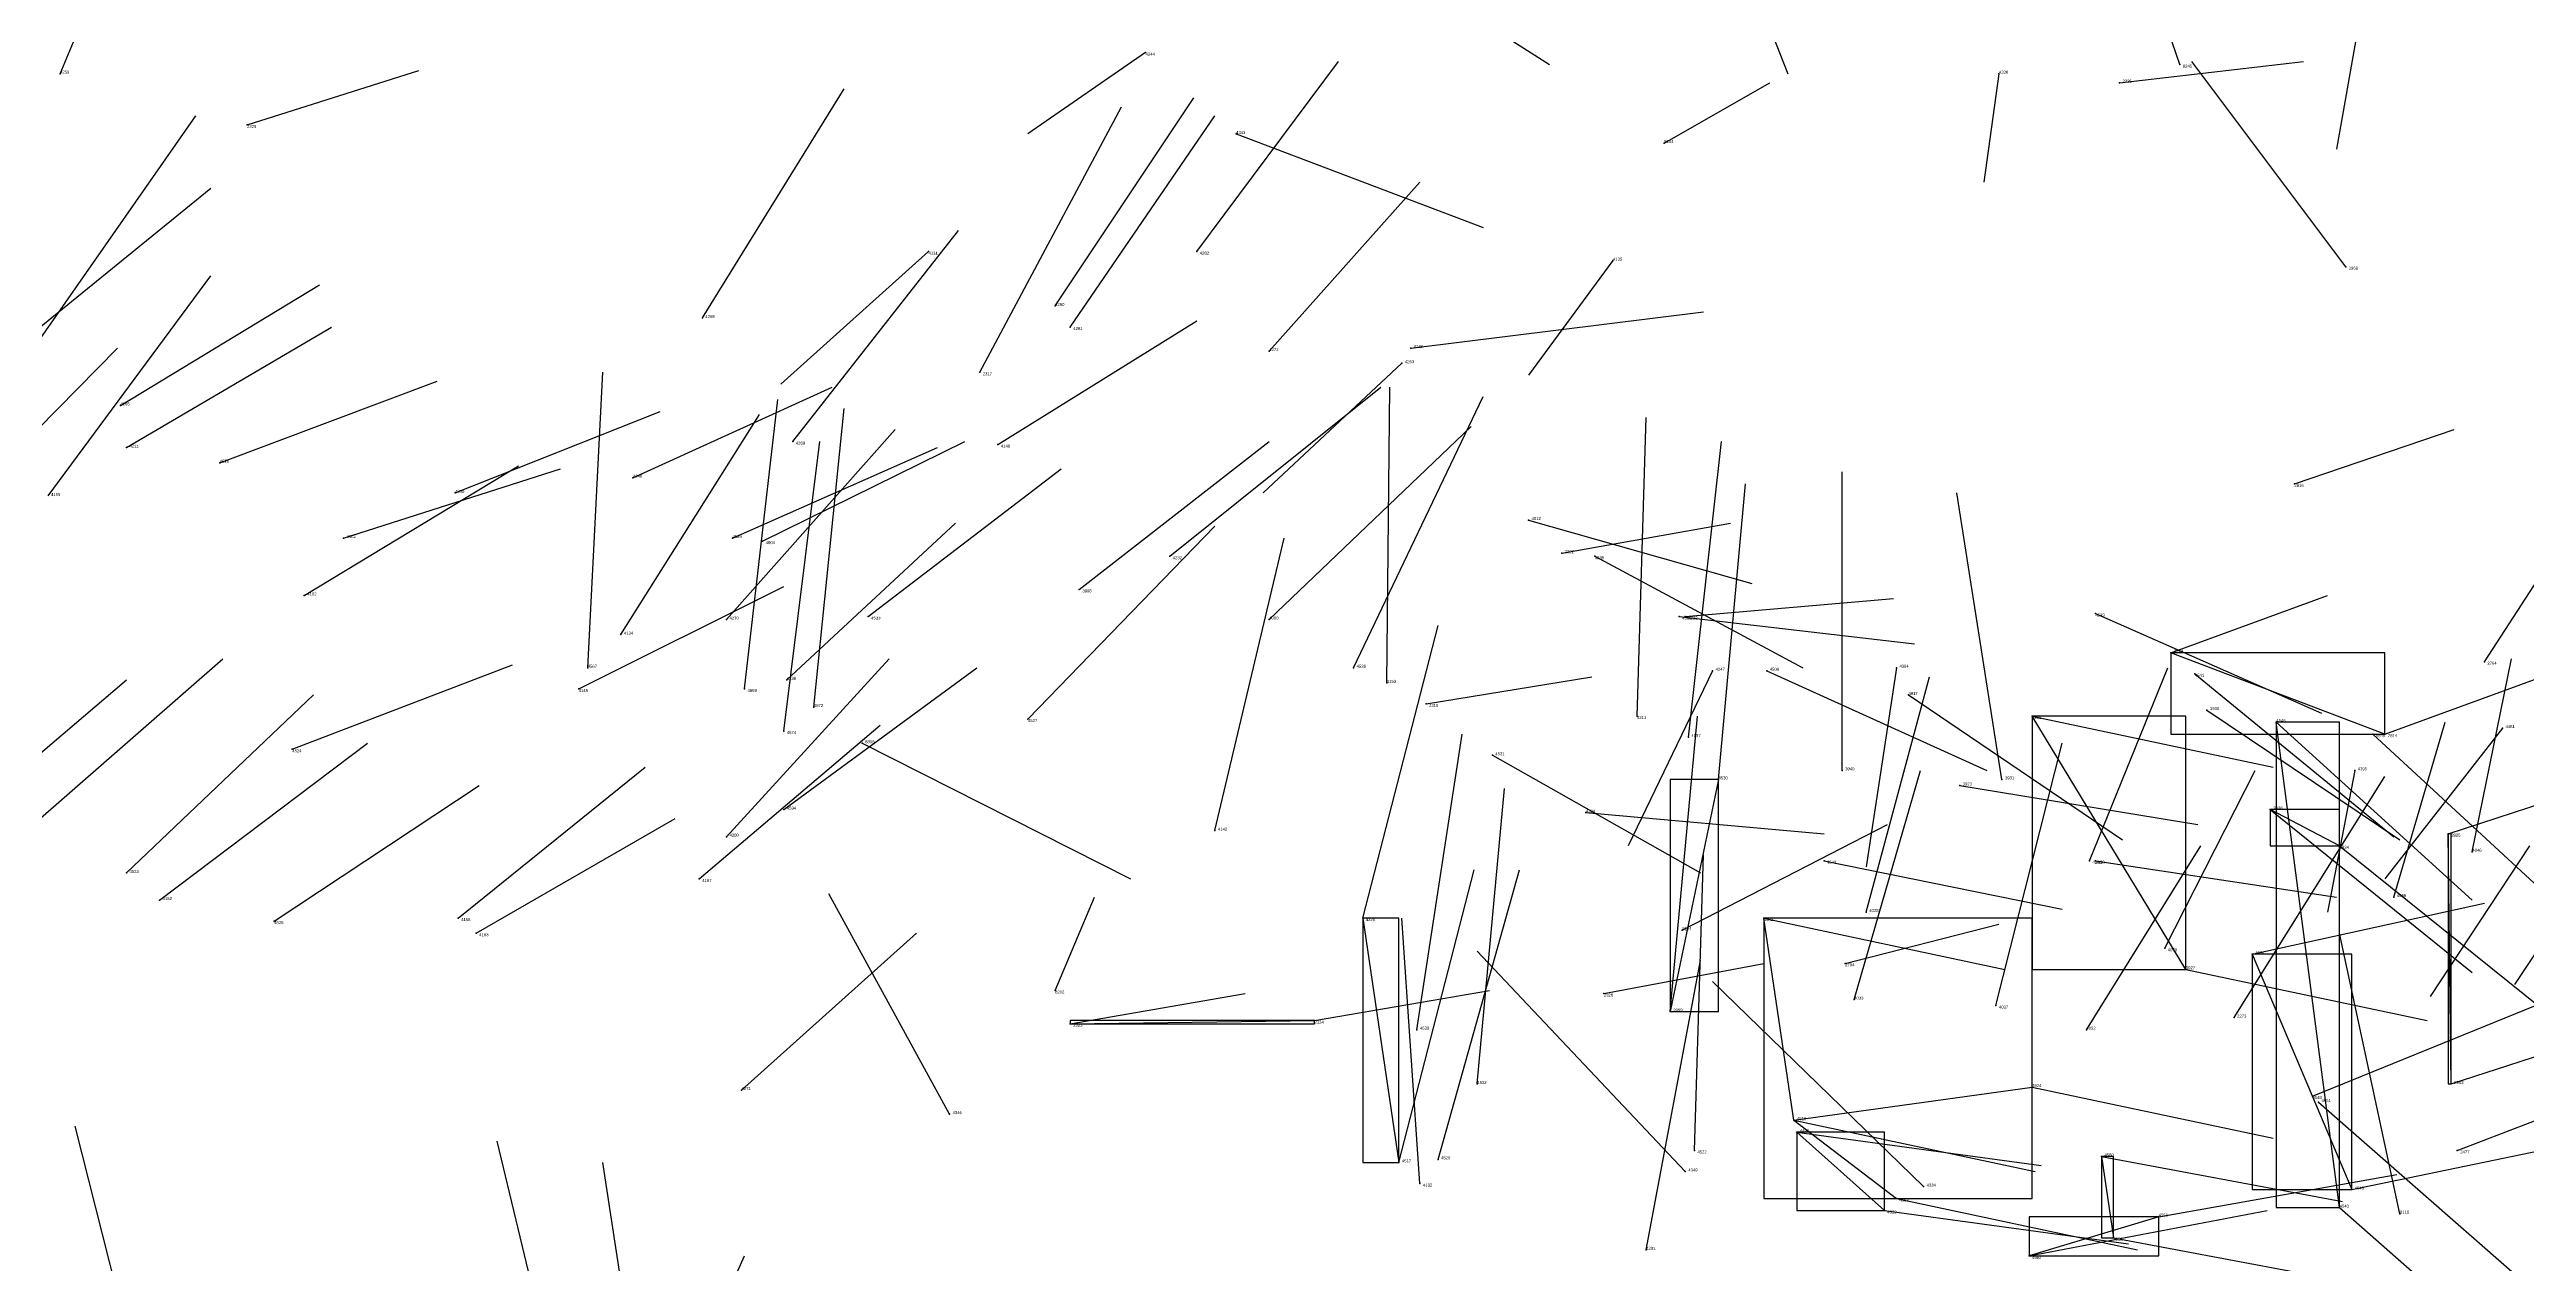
# Model space of a CAD drawing. Extents: x 59.1 to 70.8, y 600.3 to 605.1.
# Drawn here: x 65.416 to 66.237, y 603.445 to 603.848 of the extents above; entities that cross this region are included whole.
import ezdxf

# ---------------------------------------------------------------- set-up
doc = ezdxf.new("R2010")
doc.units = 0
for name, color, linetype in [('Clients', 3, 'CONTINUOUS'), ('Facilities', 3, 'CONTINUOUS'), ('Facilities_lines', 3, 'CONTINUOUS'), ('Min_max_boxes', 1, 'CONTINUOUS'), ('Normals', 1, 'CONTINUOUS'), ('Source_points', 5, 'CONTINUOUS'), ('Text', 3, 'CONTINUOUS')]:
    doc.layers.add(name, color=color, linetype=linetype)

msp = doc.modelspace()

# ---------------------------------------------------------------- linework, layer by layer
at = {"layer": 'Clients', "color": 5}
for p in [(66.119, 603.648, 449.307), (66.073, 603.627, 454.299), (66.154, 603.625, 454.149), (66.152, 603.596, 454.278), (66.211, 603.588, 454.014), (65.984, 603.56, 454.32), (65.835, 603.526, 449.617), (65.953, 603.529, 454.58), (66.073, 603.504, 454.398), (65.995, 603.489, 454.43), (65.863, 603.479, 454.512), (66.028, 603.467, 454.37), (66.179, 603.47, 454.088), (66.1, 603.454, 454.341), (66.072, 603.448, 454.203)]:
    msp.add_point(p, dxfattribs=at)
at = {"layer": 'Facilities', "color": 3}
for p in [(65.779, 603.847, 457.474), (65.419, 603.84, 456.728), (66.062, 603.84, 458.41), (66.102, 603.837, 449.464), (66.122, 603.843, 460.944), (65.481, 603.823, 449.759), (65.809, 603.82, 458.425), (65.951, 603.817, 462.65), (65.707, 603.781, 457.116), (65.796, 603.781, 456.864), (65.934, 603.778, 457.451), (66.177, 603.776, 454.484), (65.749, 603.763, 456.837), (65.632, 603.759, 456.825), (65.754, 603.756, 456.784), (65.82, 603.748, 456.866), (65.867, 603.749, 459.131), (65.724, 603.741, 448.561), (65.864, 603.744, 456.835), (65.439, 603.73, 455.004), (65.441, 603.716, 454.996), (65.662, 603.718, 456.767), (65.73, 603.717, 454.764), (65.472, 603.711, 454.94), (65.609, 603.706, 454.801), (66.16, 603.704, 449.383), (65.55, 603.701, 454.91), (65.906, 603.692, 454.571), (65.513, 603.686, 454.881), (65.642, 603.686, 454.734), (65.652, 603.685, 454.781), (65.787, 603.68, 454.632), (65.917, 603.681, 449.525), (65.928, 603.68, 454.505), (65.5, 603.667, 455.043), (65.757, 603.669, 454.74), (65.64, 603.659, 456.874), (65.687, 603.66, 454.674), (65.82, 603.659, 454.569), (65.956, 603.66, 454.437), (65.958, 603.66, 454.815), (66.094, 603.661, 454.282), (65.605, 603.654, 457.102), (65.594, 603.643, 455.701), (65.66, 603.639, 454.903), (65.848, 603.643, 454.53), (65.859, 603.638, 454.506), (65.967, 603.642, 457.298), (65.985, 603.642, 454.373), (66.028, 603.643, 457.319), (66.127, 603.641, 454.215), (66.223, 603.645, 453.015), (65.591, 603.636, 454.757), (65.646, 603.636, 455.658), (65.669, 603.63, 455.732), (65.872, 603.631, 449.476), (66.032, 603.634, 454.462), (65.659, 603.622, 455.639), (65.74, 603.626, 454.617), (65.942, 603.627, 454.758), (66.131, 603.629, 454.914), (66.229, 603.623, 456.975), (65.496, 603.616, 454.895), (65.685, 603.618, 460.53), (65.894, 603.614, 454.442), (65.959, 603.62, 454.641), (66.186, 603.621, 454.16), (66.19, 603.621, 449.39), (65.969, 603.606, 454.566), (66.01, 603.609, 454.886), (66.063, 603.606, 454.803), (66.18, 603.609, 457.343), (66.049, 603.604, 454.241), (65.659, 603.596, 454.704), (65.802, 603.589, 454.56), (65.925, 603.595, 454.375), (65.64, 603.587, 454.92), (66.175, 603.584, 454.287), (66.219, 603.582, 455.773), (65.441, 603.575, 454.976), (65.631, 603.573, 454.91), (66.004, 603.579, 454.252), (66.092, 603.579, 455.777), (66.094, 603.579, 454.178), (65.452, 603.566, 455.043), (66.193, 603.567, 455.718), (65.49, 603.559, 454.916), (65.551, 603.56, 454.952), (65.851, 603.56, 454.5), (65.957, 603.556, 459.201), (66.018, 603.562, 455.721), (65.557, 603.555, 454.881), (66.117, 603.55, 455.738), (66.146, 603.548, 454.12), (66.011, 603.545, 449.423), (66.124, 603.543, 454.363), (65.749, 603.536, 461.264), (65.931, 603.535, 449.437), (66.014, 603.533, 455.762), (65.754, 603.525, 449.51), (65.869, 603.523, 454.647), (66.061, 603.531, 455.699), (66.091, 603.523, 455.762), (66.14, 603.527, 453.079), (65.645, 603.503, 456.959), (65.889, 603.505, 454.573), (66.166, 603.501, 454.081), (66.168, 603.499, 454.281), (66.212, 603.505, 454.064), (65.714, 603.495, 458.344), (65.994, 603.493, 454.361), (65.961, 603.483, 454.546), (66.214, 603.483, 449.252), (65.876, 603.48, 454.601), (65.958, 603.476, 458.32), (66.096, 603.481, 454.324), (65.87, 603.472, 456.331), (66.037, 603.471, 458.321), (66.024, 603.463, 454.426), (66.115, 603.461, 454.249), (66.175, 603.464, 454.232), (66.195, 603.462, 459.67), (65.945, 603.45, 456.282)]:
    msp.add_point(p, dxfattribs=at)
at = {"layer": 'Facilities_lines', "color": 3}
for p, q in [((66.19, 603.621, 449.39), (66.119, 603.648, 449.307)), ((66.124, 603.543, 454.363), (66.073, 603.627, 454.299)), ((66.175, 603.464, 454.232), (66.154, 603.625, 454.149)), ((65.969, 603.606, 454.566), (65.953, 603.529, 454.58)), ((66.175, 603.584, 454.287), (66.152, 603.596, 454.278)), ((66.212, 603.505, 454.064), (66.211, 603.588, 454.014)), ((65.851, 603.56, 454.5), (65.863, 603.479, 454.512)), ((65.994, 603.493, 454.361), (65.984, 603.56, 454.32)), ((66.146, 603.548, 454.12), (66.179, 603.47, 454.088)), ((65.754, 603.525, 449.51), (65.835, 603.526, 449.617)), ((65.994, 603.493, 454.361), (66.073, 603.504, 454.398)), ((65.994, 603.493, 454.361), (66.028, 603.467, 454.37)), ((66.024, 603.463, 454.426), (65.995, 603.489, 454.43)), ((66.096, 603.481, 454.324), (66.1, 603.454, 454.341)), ((66.115, 603.461, 454.249), (66.072, 603.448, 454.203))]:
    msp.add_line(p, q, dxfattribs=at)
at = {"layer": 'Min_max_boxes', "color": 1}
for p, q in [((66.19, 603.648, 449.307), (66.119, 603.648, 449.307)), ((66.119, 603.648, 449.307), (66.119, 603.621, 449.307)), ((66.19, 603.648, 449.39), (66.119, 603.648, 449.39)), ((66.119, 603.648, 449.39), (66.119, 603.621, 449.39)), ((66.119, 603.648, 449.307), (66.119, 603.648, 449.39)), ((66.19, 603.621, 449.307), (66.19, 603.648, 449.307)), ((66.19, 603.621, 449.39), (66.19, 603.648, 449.39)), ((66.19, 603.648, 449.307), (66.19, 603.648, 449.39)), ((66.124, 603.627, 454.299), (66.073, 603.627, 454.299)), ((66.073, 603.627, 454.299), (66.073, 603.543, 454.299)), ((66.124, 603.627, 454.363), (66.073, 603.627, 454.363)), ((66.073, 603.627, 454.363), (66.073, 603.543, 454.363)), ((66.073, 603.627, 454.299), (66.073, 603.627, 454.363)), ((66.124, 603.543, 454.299), (66.124, 603.627, 454.299)), ((66.124, 603.543, 454.363), (66.124, 603.627, 454.363)), ((66.124, 603.627, 454.299), (66.124, 603.627, 454.363)), ((66.175, 603.625, 454.149), (66.154, 603.625, 454.149)), ((66.154, 603.625, 454.149), (66.154, 603.464, 454.149)), ((66.175, 603.625, 454.232), (66.154, 603.625, 454.232)), ((66.154, 603.625, 454.232), (66.154, 603.464, 454.232)), ((66.154, 603.625, 454.149), (66.154, 603.625, 454.232)), ((66.175, 603.464, 454.149), (66.175, 603.625, 454.149)), ((66.175, 603.464, 454.232), (66.175, 603.625, 454.232)), ((66.175, 603.625, 454.149), (66.175, 603.625, 454.232)), ((66.119, 603.621, 449.307), (66.19, 603.621, 449.307)), ((66.119, 603.621, 449.39), (66.19, 603.621, 449.39)), ((66.119, 603.621, 449.307), (66.119, 603.621, 449.39)), ((66.19, 603.621, 449.307), (66.19, 603.621, 449.39)), ((65.969, 603.606, 454.566), (65.953, 603.606, 454.566)), ((65.953, 603.606, 454.566), (65.953, 603.529, 454.566)), ((65.969, 603.606, 454.58), (65.953, 603.606, 454.58)), ((65.953, 603.606, 454.58), (65.953, 603.529, 454.58)), ((65.953, 603.606, 454.566), (65.953, 603.606, 454.58)), ((65.969, 603.529, 454.566), (65.969, 603.606, 454.566)), ((65.969, 603.529, 454.58), (65.969, 603.606, 454.58)), ((65.969, 603.606, 454.566), (65.969, 603.606, 454.58)), ((66.175, 603.596, 454.278), (66.152, 603.596, 454.278)), ((66.152, 603.596, 454.278), (66.152, 603.584, 454.278)), ((66.175, 603.596, 454.287), (66.152, 603.596, 454.287)), ((66.152, 603.596, 454.287), (66.152, 603.584, 454.287)), ((66.152, 603.596, 454.278), (66.152, 603.596, 454.287)), ((66.175, 603.584, 454.278), (66.175, 603.596, 454.278)), ((66.175, 603.584, 454.287), (66.175, 603.596, 454.287)), ((66.175, 603.596, 454.278), (66.175, 603.596, 454.287)), ((66.152, 603.584, 454.278), (66.175, 603.584, 454.278)), ((66.152, 603.584, 454.287), (66.175, 603.584, 454.287)), ((66.152, 603.584, 454.278), (66.152, 603.584, 454.287)), ((66.175, 603.584, 454.278), (66.175, 603.584, 454.287)), ((66.212, 603.588, 454.014), (66.211, 603.588, 454.014)), ((66.211, 603.588, 454.014), (66.211, 603.505, 454.014)), ((66.212, 603.588, 454.064), (66.211, 603.588, 454.064)), ((66.211, 603.588, 454.064), (66.211, 603.505, 454.064)), ((66.211, 603.588, 454.014), (66.211, 603.588, 454.064)), ((66.212, 603.505, 454.014), (66.212, 603.588, 454.014)), ((66.212, 603.505, 454.064), (66.212, 603.588, 454.064)), ((66.212, 603.588, 454.014), (66.212, 603.588, 454.064)), ((65.863, 603.56, 454.5), (65.851, 603.56, 454.5)), ((65.851, 603.56, 454.5), (65.851, 603.479, 454.5)), ((65.863, 603.56, 454.512), (65.851, 603.56, 454.512)), ((65.851, 603.56, 454.512), (65.851, 603.479, 454.512)), ((65.851, 603.56, 454.5), (65.851, 603.56, 454.512)), ((65.863, 603.479, 454.5), (65.863, 603.56, 454.5)), ((65.863, 603.479, 454.512), (65.863, 603.56, 454.512)), ((65.863, 603.56, 454.5), (65.863, 603.56, 454.512)), ((66.073, 603.56, 454.32), (65.984, 603.56, 454.32)), ((65.984, 603.56, 454.32), (65.984, 603.467, 454.32)), ((66.073, 603.56, 454.398), (65.984, 603.56, 454.398)), ((65.984, 603.56, 454.398), (65.984, 603.467, 454.398)), ((65.984, 603.56, 454.32), (65.984, 603.56, 454.398)), ((66.073, 603.467, 454.32), (66.073, 603.56, 454.32)), ((66.073, 603.467, 454.398), (66.073, 603.56, 454.398)), ((66.073, 603.56, 454.32), (66.073, 603.56, 454.398)), ((66.179, 603.548, 454.088), (66.146, 603.548, 454.088)), ((66.146, 603.548, 454.088), (66.146, 603.47, 454.088)), ((66.179, 603.548, 454.12), (66.146, 603.548, 454.12)), ((66.146, 603.548, 454.12), (66.146, 603.47, 454.12)), ((66.146, 603.548, 454.088), (66.146, 603.548, 454.12)), ((66.179, 603.47, 454.088), (66.179, 603.548, 454.088)), ((66.179, 603.47, 454.12), (66.179, 603.548, 454.12)), ((66.179, 603.548, 454.088), (66.179, 603.548, 454.12)), ((66.073, 603.543, 454.299), (66.124, 603.543, 454.299)), ((66.073, 603.543, 454.363), (66.124, 603.543, 454.363)), ((66.073, 603.543, 454.299), (66.073, 603.543, 454.363)), ((66.124, 603.543, 454.299), (66.124, 603.543, 454.363)), ((65.835, 603.526, 449.51), (65.754, 603.526, 449.51)), ((65.754, 603.526, 449.51), (65.754, 603.525, 449.51)), ((65.835, 603.526, 449.617), (65.754, 603.526, 449.617)), ((65.754, 603.526, 449.617), (65.754, 603.525, 449.617)), ((65.754, 603.526, 449.51), (65.754, 603.526, 449.617)), ((65.754, 603.525, 449.51), (65.835, 603.525, 449.51)), ((65.754, 603.525, 449.617), (65.835, 603.525, 449.617)), ((65.754, 603.525, 449.51), (65.754, 603.525, 449.617)), ((65.835, 603.525, 449.51), (65.835, 603.526, 449.51)), ((65.835, 603.525, 449.617), (65.835, 603.526, 449.617)), ((65.835, 603.526, 449.51), (65.835, 603.526, 449.617)), ((65.835, 603.525, 449.51), (65.835, 603.525, 449.617)), ((65.953, 603.529, 454.566), (65.969, 603.529, 454.566)), ((65.953, 603.529, 454.58), (65.969, 603.529, 454.58)), ((65.953, 603.529, 454.566), (65.953, 603.529, 454.58)), ((65.969, 603.529, 454.566), (65.969, 603.529, 454.58)), ((66.211, 603.505, 454.014), (66.212, 603.505, 454.014)), ((66.211, 603.505, 454.064), (66.212, 603.505, 454.064)), ((66.211, 603.505, 454.014), (66.211, 603.505, 454.064)), ((66.212, 603.505, 454.014), (66.212, 603.505, 454.064)), ((66.024, 603.489, 454.426), (65.995, 603.489, 454.426)), ((65.995, 603.489, 454.426), (65.995, 603.463, 454.426)), ((66.024, 603.489, 454.43), (65.995, 603.489, 454.43)), ((65.995, 603.489, 454.43), (65.995, 603.463, 454.43)), ((65.995, 603.489, 454.426), (65.995, 603.489, 454.43)), ((66.024, 603.463, 454.426), (66.024, 603.489, 454.426)), ((66.024, 603.463, 454.43), (66.024, 603.489, 454.43)), ((66.024, 603.489, 454.426), (66.024, 603.489, 454.43)), ((65.851, 603.479, 454.5), (65.863, 603.479, 454.5)), ((65.851, 603.479, 454.512), (65.863, 603.479, 454.512)), ((65.851, 603.479, 454.5), (65.851, 603.479, 454.512)), ((65.863, 603.479, 454.5), (65.863, 603.479, 454.512)), ((66.1, 603.481, 454.324), (66.096, 603.481, 454.324)), ((66.096, 603.481, 454.324), (66.096, 603.454, 454.324)), ((66.1, 603.481, 454.341), (66.096, 603.481, 454.341)), ((66.096, 603.481, 454.341), (66.096, 603.454, 454.341)), ((66.096, 603.481, 454.324), (66.096, 603.481, 454.341)), ((66.1, 603.454, 454.324), (66.1, 603.481, 454.324)), ((66.1, 603.454, 454.341), (66.1, 603.481, 454.341)), ((66.1, 603.481, 454.324), (66.1, 603.481, 454.341)), ((65.984, 603.467, 454.32), (66.073, 603.467, 454.32)), ((65.984, 603.467, 454.398), (66.073, 603.467, 454.398)), ((65.984, 603.467, 454.32), (65.984, 603.467, 454.398)), ((66.073, 603.467, 454.32), (66.073, 603.467, 454.398)), ((66.146, 603.47, 454.088), (66.179, 603.47, 454.088)), ((66.146, 603.47, 454.12), (66.179, 603.47, 454.12)), ((66.146, 603.47, 454.088), (66.146, 603.47, 454.12)), ((66.179, 603.47, 454.088), (66.179, 603.47, 454.12)), ((65.995, 603.463, 454.426), (66.024, 603.463, 454.426)), ((65.995, 603.463, 454.43), (66.024, 603.463, 454.43)), ((65.995, 603.463, 454.426), (65.995, 603.463, 454.43)), ((66.024, 603.463, 454.426), (66.024, 603.463, 454.43)), ((66.115, 603.461, 454.203), (66.072, 603.461, 454.203)), ((66.072, 603.461, 454.203), (66.072, 603.448, 454.203)), ((66.115, 603.461, 454.249), (66.072, 603.461, 454.249)), ((66.072, 603.461, 454.249), (66.072, 603.448, 454.249)), ((66.072, 603.461, 454.203), (66.072, 603.461, 454.249)), ((66.115, 603.448, 454.203), (66.115, 603.461, 454.203)), ((66.115, 603.448, 454.249), (66.115, 603.461, 454.249)), ((66.115, 603.461, 454.203), (66.115, 603.461, 454.249)), ((66.154, 603.464, 454.149), (66.175, 603.464, 454.149)), ((66.154, 603.464, 454.232), (66.175, 603.464, 454.232)), ((66.154, 603.464, 454.149), (66.154, 603.464, 454.232)), ((66.175, 603.464, 454.149), (66.175, 603.464, 454.232)), ((66.096, 603.454, 454.324), (66.1, 603.454, 454.324)), ((66.096, 603.454, 454.341), (66.1, 603.454, 454.341)), ((66.096, 603.454, 454.324), (66.096, 603.454, 454.341)), ((66.1, 603.454, 454.324), (66.1, 603.454, 454.341)), ((66.072, 603.448, 454.203), (66.115, 603.448, 454.203)), ((66.072, 603.448, 454.249), (66.115, 603.448, 454.249)), ((66.072, 603.448, 454.203), (66.072, 603.448, 454.249)), ((66.115, 603.448, 454.203), (66.115, 603.448, 454.249))]:
    msp.add_line(p, q, dxfattribs=at)
at = {"layer": 'Normals', "color": 1}
for p, q in [((65.419, 603.84, 456.728), (65.457, 603.931, 456.709)), ((65.833, 603.894, 460.65), (65.913, 603.843, 460.618)), ((65.975, 603.883, 458.387), (65.992, 603.84, 458.476)), ((66.122, 603.843, 460.944), (66.111, 603.875, 461.038)), ((66.181, 603.855, 457.532), (66.174, 603.815, 457.623)), ((65.779, 603.847, 457.474), (65.74, 603.82, 457.562)), ((65.796, 603.781, 456.864), (65.843, 603.844, 456.803)), ((66.102, 603.837, 449.464), (66.163, 603.844, 449.543)), ((66.177, 603.776, 454.484), (66.126, 603.844, 454.431)), ((65.481, 603.823, 449.759), (65.538, 603.841, 449.839)), ((65.632, 603.759, 456.825), (65.679, 603.835, 456.781)), ((65.951, 603.817, 462.65), (65.986, 603.837, 462.741)), ((66.062, 603.84, 458.41), (66.057, 603.804, 458.503)), ((65.724, 603.741, 448.561), (65.771, 603.829, 448.559)), ((65.749, 603.763, 456.837), (65.795, 603.832, 456.781)), ((65.411, 603.75, 455.143), (65.464, 603.826, 455.18)), ((65.754, 603.756, 456.784), (65.802, 603.826, 456.731)), ((65.809, 603.82, 458.425), (65.891, 603.789, 458.473)), ((65.82, 603.748, 456.866), (65.87, 603.804, 456.8)), ((65.405, 603.75, 455.07), (65.469, 603.802, 455.127)), ((65.662, 603.718, 456.767), (65.717, 603.788, 456.721)), ((65.707, 603.781, 457.116), (65.658, 603.737, 457.192)), ((65.934, 603.778, 457.451), (65.906, 603.74, 457.539)), ((65.415, 603.7, 455.112), (65.469, 603.773, 455.155)), ((65.439, 603.73, 455.004), (65.505, 603.77, 455.067)), ((65.441, 603.716, 454.996), (65.509, 603.756, 455.058)), ((65.73, 603.717, 454.764), (65.796, 603.758, 454.826)), ((65.867, 603.749, 459.131), (65.964, 603.761, 459.149)), ((65.377, 603.687, 455.002), (65.438, 603.749, 455.051)), ((65.472, 603.711, 454.94), (65.544, 603.738, 455.004)), ((65.594, 603.643, 455.701), (65.599, 603.741, 455.683)), ((65.864, 603.744, 456.835), (65.818, 603.701, 456.913)), ((65.609, 603.706, 454.801), (65.675, 603.736, 454.869)), ((65.646, 603.636, 455.658), (65.657, 603.732, 455.632)), ((65.669, 603.63, 455.732), (65.679, 603.729, 455.743)), ((65.787, 603.68, 454.632), (65.857, 603.736, 454.676)), ((65.848, 603.643, 454.53), (65.891, 603.733, 454.539)), ((65.859, 603.638, 454.506), (65.86, 603.736, 454.487)), ((65.55, 603.701, 454.91), (65.618, 603.728, 454.978)), ((65.605, 603.654, 457.102), (65.651, 603.727, 457.052)), ((65.64, 603.659, 456.874), (65.696, 603.722, 456.82)), ((65.82, 603.659, 454.569), (65.887, 603.723, 454.607)), ((65.942, 603.627, 454.758), (65.945, 603.726, 454.743)), ((66.16, 603.704, 449.383), (66.213, 603.722, 449.466)), ((66.223, 603.645, 453.015), (66.273, 603.722, 453.054)), ((65.642, 603.686, 454.734), (65.71, 603.716, 454.801)), ((65.652, 603.685, 454.781), (65.719, 603.718, 454.848)), ((65.659, 603.622, 455.639), (65.671, 603.718, 455.614)), ((65.757, 603.669, 454.74), (65.82, 603.718, 454.8)), ((65.959, 603.62, 454.641), (65.97, 603.718, 454.627)), ((65.5, 603.667, 455.043), (65.571, 603.71, 455.099)), ((65.513, 603.686, 454.881), (65.585, 603.709, 454.947)), ((65.687, 603.66, 454.674), (65.751, 603.709, 454.733)), ((65.969, 603.606, 454.566), (65.978, 603.704, 454.551)), ((66.01, 603.609, 454.886), (66.01, 603.708, 454.873)), ((66.063, 603.606, 454.803), (66.048, 603.701, 454.774)), ((65.66, 603.639, 454.903), (65.716, 603.691, 454.967)), ((65.74, 603.626, 454.617), (65.802, 603.69, 454.661)), ((65.906, 603.692, 454.571), (65.98, 603.671, 454.635)), ((65.917, 603.681, 449.525), (65.973, 603.691, 449.607)), ((65.802, 603.589, 454.56), (65.825, 603.686, 454.558)), ((65.928, 603.68, 454.505), (65.997, 603.643, 454.567)), ((65.591, 603.636, 454.757), (65.659, 603.67, 454.822)), ((65.958, 603.66, 454.815), (66.027, 603.666, 454.887)), ((66.119, 603.648, 449.307), (66.171, 603.667, 449.39)), ((65.851, 603.56, 454.5), (65.876, 603.657, 454.494)), ((65.956, 603.66, 454.437), (66.034, 603.651, 454.499)), ((66.094, 603.661, 454.282), (66.169, 603.628, 454.339)), ((65.367, 603.576, 455.332), (65.441, 603.639, 455.356)), ((65.409, 603.59, 454.971), (65.473, 603.646, 455.023)), ((65.496, 603.616, 454.895), (65.569, 603.644, 454.957)), ((65.64, 603.587, 454.92), (65.694, 603.646, 454.98)), ((65.659, 603.596, 454.704), (65.723, 603.643, 454.764)), ((65.872, 603.631, 449.476), (65.927, 603.64, 449.559)), ((65.967, 603.642, 457.298), (65.939, 603.584, 457.374)), ((65.985, 603.642, 454.373), (66.058, 603.609, 454.432)), ((66.028, 603.643, 457.319), (66.018, 603.577, 457.394)), ((66.018, 603.562, 455.721), (66.039, 603.64, 455.78)), ((66.092, 603.579, 455.777), (66.118, 603.643, 455.849)), ((66.127, 603.641, 454.215), (66.193, 603.587, 454.267)), ((66.19, 603.621, 449.39), (66.242, 603.64, 449.473)), ((66.219, 603.582, 455.773), (66.232, 603.646, 455.849)), ((65.441, 603.575, 454.976), (65.503, 603.634, 455.027)), ((66.032, 603.634, 454.462), (66.103, 603.586, 454.514)), ((65.631, 603.573, 454.91), (65.691, 603.624, 454.972)), ((65.953, 603.529, 454.58), (65.962, 603.627, 454.565)), ((66.073, 603.627, 454.299), (66.153, 603.61, 454.356)), ((66.131, 603.629, 454.914), (66.195, 603.586, 454.977)), ((66.154, 603.625, 454.149), (66.219, 603.566, 454.197)), ((66.229, 603.623, 456.975), (66.19, 603.573, 457.052)), ((66.193, 603.567, 455.718), (66.21, 603.625, 455.798)), ((65.452, 603.566, 455.043), (65.521, 603.618, 455.094)), ((65.685, 603.618, 460.53), (65.774, 603.573, 460.52)), ((65.869, 603.523, 454.647), (65.884, 603.621, 454.637)), ((65.894, 603.614, 454.442), (65.963, 603.575, 454.503)), ((66.061, 603.531, 455.699), (66.083, 603.618, 455.742)), ((66.186, 603.621, 454.16), (66.251, 603.561, 454.207)), ((65.551, 603.56, 454.952), (65.613, 603.61, 455.013)), ((66.014, 603.533, 455.762), (66.036, 603.609, 455.823)), ((66.117, 603.55, 455.738), (66.147, 603.609, 455.813)), ((66.14, 603.527, 453.079), (66.19, 603.607, 453.112)), ((66.18, 603.609, 457.343), (66.171, 603.562, 457.431)), ((66.211, 603.588, 454.014), (66.288, 603.613, 454.073)), ((65.49, 603.559, 454.916), (65.558, 603.604, 454.974)), ((65.889, 603.505, 454.573), (65.898, 603.603, 454.556)), ((66.049, 603.604, 454.241), (66.128, 603.591, 454.301)), ((65.557, 603.555, 454.881), (65.623, 603.593, 454.945)), ((65.925, 603.595, 454.375), (66.004, 603.588, 454.436)), ((65.957, 603.556, 459.201), (66.025, 603.591, 459.265)), ((66.152, 603.596, 454.278), (66.219, 603.542, 454.329)), ((66.267, 603.589, 456.975), (66.233, 603.538, 457.054)), ((65.961, 603.483, 454.546), (65.964, 603.581, 454.525)), ((66.091, 603.523, 455.762), (66.129, 603.584, 455.832)), ((66.175, 603.584, 454.287), (66.242, 603.53, 454.338)), ((66.238, 603.584, 457.025), (66.205, 603.534, 457.105)), ((65.863, 603.479, 454.512), (65.888, 603.576, 454.506)), ((65.876, 603.48, 454.601), (65.903, 603.576, 454.598)), ((66.004, 603.579, 454.252), (66.083, 603.563, 454.311)), ((66.094, 603.579, 454.178), (66.174, 603.567, 454.236)), ((65.714, 603.495, 458.344), (65.674, 603.568, 458.288)), ((65.749, 603.536, 461.264), (65.762, 603.567, 461.358)), ((66.146, 603.548, 454.12), (66.223, 603.565, 454.182)), ((65.87, 603.472, 456.331), (65.864, 603.56, 456.285)), ((65.984, 603.56, 454.32), (66.064, 603.543, 454.378)), ((66.011, 603.545, 449.423), (66.062, 603.558, 449.508)), ((65.645, 603.503, 456.959), (65.703, 603.555, 456.896)), ((65.958, 603.476, 458.32), (65.889, 603.549, 458.319)), ((66.195, 603.462, 459.67), (66.175, 603.555, 459.639)), ((65.931, 603.535, 449.437), (65.984, 603.545, 449.521)), ((65.945, 603.45, 456.282), (65.963, 603.546, 456.262)), ((66.124, 603.543, 454.363), (66.204, 603.526, 454.42)), ((65.754, 603.525, 449.51), (65.812, 603.535, 449.591)), ((65.835, 603.526, 449.617), (65.893, 603.536, 449.698)), ((66.037, 603.471, 458.321), (65.967, 603.539, 458.342)), ((66.166, 603.501, 454.081), (66.24, 603.531, 454.141)), ((66.212, 603.505, 454.064), (66.289, 603.53, 454.123)), ((66.073, 603.504, 454.398), (66.153, 603.487, 454.456)), ((66.168, 603.499, 454.281), (66.233, 603.442, 454.331)), ((66.214, 603.483, 449.252), (66.261, 603.501, 449.338)), ((65.448, 603.396, 458.229), (65.424, 603.491, 458.209)), ((65.994, 603.493, 454.361), (66.074, 603.476, 454.419)), ((65.586, 603.394, 458.395), (65.564, 603.486, 458.427)), ((65.995, 603.489, 454.43), (66.076, 603.478, 454.487)), ((66.179, 603.47, 454.088), (66.256, 603.486, 454.149)), ((65.605, 603.44, 456.238), (65.599, 603.479, 456.33)), ((66.096, 603.481, 454.324), (66.176, 603.466, 454.382)), ((66.115, 603.461, 454.249), (66.194, 603.475, 454.309)), ((66.028, 603.467, 454.37), (66.108, 603.45, 454.428)), ((66.024, 603.463, 454.426), (66.105, 603.452, 454.483)), ((66.072, 603.448, 454.203), (66.151, 603.463, 454.263)), ((66.175, 603.464, 454.232), (66.241, 603.406, 454.28)), ((66.1, 603.454, 454.341), (66.18, 603.439, 454.399)), ((65.624, 603.399, 456.243), (65.646, 603.448, 456.328))]:
    msp.add_line(p, q, dxfattribs=at)
at = {"layer": 'Source_points', "color": 5}
for p in [(65.779, 603.847, 457.474), (65.419, 603.84, 456.728), (66.062, 603.84, 458.41), (66.102, 603.837, 449.464), (66.122, 603.843, 460.944), (65.481, 603.823, 449.759), (65.809, 603.82, 458.425), (65.951, 603.817, 462.65), (65.707, 603.781, 457.116), (65.796, 603.781, 456.864), (65.934, 603.778, 457.451), (66.177, 603.776, 454.484), (65.749, 603.763, 456.837), (65.632, 603.759, 456.825), (65.754, 603.756, 456.784), (65.82, 603.748, 456.866), (65.867, 603.749, 459.131), (65.724, 603.741, 448.561), (65.864, 603.744, 456.835), (65.439, 603.73, 455.004), (65.441, 603.716, 454.996), (65.662, 603.718, 456.767), (65.73, 603.717, 454.764), (65.472, 603.711, 454.94), (65.609, 603.706, 454.801), (66.16, 603.704, 449.383), (65.55, 603.701, 454.91), (65.906, 603.692, 454.571), (65.513, 603.686, 454.881), (65.642, 603.686, 454.734), (65.652, 603.685, 454.781), (65.787, 603.68, 454.632), (65.917, 603.681, 449.525), (65.928, 603.68, 454.505), (65.5, 603.667, 455.043), (65.757, 603.669, 454.74), (65.64, 603.659, 456.874), (65.687, 603.66, 454.674), (65.82, 603.659, 454.569), (65.956, 603.66, 454.437), (65.958, 603.66, 454.815), (66.094, 603.661, 454.282), (65.605, 603.654, 457.102), (66.119, 603.648, 449.307), (65.594, 603.643, 455.701), (65.66, 603.639, 454.903), (65.848, 603.643, 454.53), (65.859, 603.638, 454.506), (65.967, 603.642, 457.298), (65.985, 603.642, 454.373), (66.028, 603.643, 457.319), (66.127, 603.641, 454.215), (66.223, 603.645, 453.015), (65.591, 603.636, 454.757), (65.646, 603.636, 455.658), (65.669, 603.63, 455.732), (65.872, 603.631, 449.476), (66.032, 603.634, 454.462), (65.659, 603.622, 455.639), (65.74, 603.626, 454.617), (65.942, 603.627, 454.758), (66.073, 603.627, 454.299), (66.131, 603.629, 454.914), (66.154, 603.625, 454.149), (66.229, 603.623, 456.975), (65.496, 603.616, 454.895), (65.685, 603.618, 460.53), (65.894, 603.614, 454.442), (65.959, 603.62, 454.641), (66.186, 603.621, 454.16), (66.19, 603.621, 449.39), (65.969, 603.606, 454.566), (66.01, 603.609, 454.886), (66.063, 603.606, 454.803), (66.18, 603.609, 457.343), (66.049, 603.604, 454.241), (65.659, 603.596, 454.704), (65.802, 603.589, 454.56), (65.925, 603.595, 454.375), (66.152, 603.596, 454.278), (65.64, 603.587, 454.92), (66.175, 603.584, 454.287), (66.211, 603.588, 454.014), (66.219, 603.582, 455.773), (65.441, 603.575, 454.976), (65.631, 603.573, 454.91), (66.004, 603.579, 454.252), (66.092, 603.579, 455.777), (66.094, 603.579, 454.178), (65.452, 603.566, 455.043), (66.193, 603.567, 455.718), (65.49, 603.559, 454.916), (65.551, 603.56, 454.952), (65.851, 603.56, 454.5), (65.957, 603.556, 459.201), (65.984, 603.56, 454.32), (66.018, 603.562, 455.721), (65.557, 603.555, 454.881), (66.117, 603.55, 455.738), (66.146, 603.548, 454.12), (66.011, 603.545, 449.423), (66.124, 603.543, 454.363), (65.749, 603.536, 461.264), (65.931, 603.535, 449.437), (66.014, 603.533, 455.762), (65.754, 603.525, 449.51), (65.835, 603.526, 449.617), (65.869, 603.523, 454.647), (65.953, 603.529, 454.58), (66.061, 603.531, 455.699), (66.091, 603.523, 455.762), (66.14, 603.527, 453.079), (65.645, 603.503, 456.959), (65.889, 603.505, 454.573), (66.073, 603.504, 454.398), (66.166, 603.501, 454.081), (66.168, 603.499, 454.281), (66.212, 603.505, 454.064), (65.714, 603.495, 458.344), (65.994, 603.493, 454.361), (65.961, 603.483, 454.546), (65.995, 603.489, 454.43), (66.214, 603.483, 449.252), (65.863, 603.479, 454.512), (65.876, 603.48, 454.601), (65.958, 603.476, 458.32), (66.096, 603.481, 454.324), (65.87, 603.472, 456.331), (66.028, 603.467, 454.37), (66.037, 603.471, 458.321), (66.179, 603.47, 454.088), (66.024, 603.463, 454.426), (66.115, 603.461, 454.249), (66.175, 603.464, 454.232), (66.195, 603.462, 459.67), (65.945, 603.45, 456.282), (66.1, 603.454, 454.341), (66.072, 603.448, 454.203)]:
    msp.add_point(p, dxfattribs=at)

# ---------------------------------------------------------------- texts
at = {"layer": 'Text', "color": 3}
for s, p in [('4244', (65.779, 603.846, 457.474)), ('4259', (65.419, 603.84, 456.728)), ('4336', (66.062, 603.84, 458.41)), ('2235', (66.103, 603.837, 449.464)), ('8245', (66.123, 603.842, 460.944)), ('2329', (65.481, 603.822, 449.759)), ('4343', (65.809, 603.82, 458.425)), ('8204', (65.951, 603.817, 462.65)), ('4131', (65.707, 603.78, 457.116)), ('4262', (65.797, 603.78, 456.864)), ('4135', (65.934, 603.778, 457.451)), ('3968', (66.178, 603.775, 454.484)), ('4260', (65.749, 603.763, 456.837)), ('4268', (65.633, 603.759, 456.825)), ('4261', (65.755, 603.755, 456.784)), ('4272', (65.82, 603.748, 456.866)), ('4263', (65.865, 603.744, 456.835)), ('8166', (65.868, 603.749, 459.131)), ('2317', (65.725, 603.74, 448.561)), ('4166', (65.439, 603.73, 455.004)), ('4211', (65.442, 603.716, 454.996)), ('4526', (65.472, 603.711, 454.94)), ('4269', (65.663, 603.717, 456.767)), ('4146', (65.731, 603.716, 454.764)), ('4240', (65.609, 603.706, 454.801)), ('2816', (66.16, 603.703, 449.383)), ('4159', (65.416, 603.7, 455.112)), ('4250', (65.55, 603.701, 454.91)), ('4012', (65.907, 603.692, 454.571)), ('4162', (65.514, 603.686, 454.881)), ('4529', (65.642, 603.686, 454.734)), ('4004', (65.653, 603.684, 454.781)), ('4232', (65.788, 603.679, 454.632)), ('2322', (65.918, 603.681, 449.525)), ('4535', (65.928, 603.679, 454.505)), ('4182', (65.501, 603.667, 455.043)), ('3998', (65.758, 603.668, 454.74)), ('4134', (65.606, 603.654, 457.102)), ('4270', (65.641, 603.659, 456.874)), ('4533', (65.688, 603.659, 454.674)), ('4000', (65.82, 603.659, 454.569)), ('4505', (65.957, 603.659, 454.437)), ('4222', (65.959, 603.659, 454.815)), ('4539', (66.094, 603.66, 454.282)), ('2314', (66.12, 603.648, 449.307)), ('4567', (65.594, 603.643, 455.701)), ('4238', (65.66, 603.639, 454.903)), ('4536', (65.849, 603.643, 454.53)), ('4153', (65.859, 603.638, 454.506)), ('4247', (65.968, 603.642, 457.298)), ('4500', (65.986, 603.642, 454.373)), ('4384', (66.029, 603.643, 457.319)), ('4541', (66.127, 603.64, 454.215)), ('2764', (66.224, 603.644, 453.015)), ('4149', (65.591, 603.635, 454.757)), ('4569', (65.647, 603.635, 455.658)), ('4572', (65.669, 603.63, 455.732)), ('2319', (65.873, 603.63, 449.476)), ('3917', (66.032, 603.634, 454.462)), ('3930', (66.132, 603.629, 454.914)), ('4574', (65.66, 603.621, 455.639)), ('4527', (65.74, 603.625, 454.617)), ('4213', (65.942, 603.626, 454.758)), ('3918', (66.073, 603.626, 454.299)), ('4546', (66.154, 603.625, 454.149)), ('4481', (66.23, 603.623, 456.975)), ('4524', (65.496, 603.615, 454.895)), ('8309', (65.686, 603.618, 460.53)), ('4531', (65.895, 603.614, 454.442)), ('4537', (65.96, 603.62, 454.641)), ('4545', (66.187, 603.62, 454.16)), ('2814', (66.191, 603.62, 449.39)), ('4530', (65.969, 603.606, 454.566)), ('3940', (66.011, 603.609, 454.886)), ('3923', (66.05, 603.604, 454.241)), ('3931', (66.064, 603.606, 454.803)), ('4395', (66.181, 603.609, 457.343)), ('4534', (65.66, 603.596, 454.704)), ('3928', (66.153, 603.596, 454.278)), ('4142', (65.803, 603.589, 454.56)), ('4234', (65.925, 603.595, 454.375)), ('4200', (65.641, 603.587, 454.92)), ('3934', (66.175, 603.583, 454.287)), ('3925', (66.212, 603.587, 454.014)), ('4046', (66.219, 603.582, 455.773)), ('4523', (65.442, 603.575, 454.976)), ('4187', (65.632, 603.572, 454.91)), ('4542', (66.005, 603.578, 454.252)), ('4040', (66.093, 603.578, 455.777)), ('3958', (66.094, 603.578, 454.178)), ('4152', (65.453, 603.566, 455.043)), ('4055', (66.194, 603.567, 455.718)), ('4525', (65.49, 603.558, 454.916)), ('4158', (65.552, 603.559, 454.952)), ('4228', (65.852, 603.559, 454.5)), ('8144', (65.957, 603.556, 459.201)), ('4502', (65.984, 603.559, 454.32)), ('4028', (66.019, 603.562, 455.721)), ('4183', (65.558, 603.554, 454.881)), ('4070', (66.118, 603.549, 455.738)), ('4554', (66.147, 603.548, 454.12)), ('2794', (66.011, 603.544, 449.423)), ('3927', (66.124, 603.543, 454.363)), ('8202', (65.749, 603.535, 461.264)), ('2328', (65.931, 603.534, 449.437)), ('4033', (66.014, 603.533, 455.762)), ('2323', (65.755, 603.524, 449.51)), ('2324', (65.835, 603.525, 449.617)), ('4538', (65.87, 603.523, 454.647)), ('3999', (65.954, 603.529, 454.58)), ('4037', (66.062, 603.53, 455.699)), ('4052', (66.091, 603.523, 455.762)), ('2273', (66.141, 603.527, 453.079)), ('4271', (65.645, 603.503, 456.959)), ('4532', (65.889, 603.505, 454.573)), ('3924', (66.073, 603.504, 454.398)), ('4548', (66.166, 603.5, 454.081)), ('4551', (66.169, 603.499, 454.281)), ('3943', (66.213, 603.505, 454.064)), ('4346', (65.715, 603.495, 458.344)), ('4518', (65.995, 603.493, 454.361)), ('4492', (65.996, 603.489, 454.43)), ('4522', (65.962, 603.482, 454.546)), ('4560', (66.097, 603.481, 454.324)), ('2477', (66.215, 603.482, 449.252)), ('4517', (65.864, 603.479, 454.512)), ('4520', (65.877, 603.48, 454.601)), ('4349', (65.959, 603.476, 458.32)), ('4132', (65.871, 603.471, 456.331)), ('4553', (66.029, 603.466, 454.37)), ('4334', (66.038, 603.471, 458.321)), ('4549', (66.18, 603.47, 454.088)), ('4552', (66.025, 603.462, 454.426)), ('4559', (66.115, 603.461, 454.249)), ('4540', (66.175, 603.464, 454.232)), ('8115', (66.195, 603.462, 459.67)), ('4291', (65.945, 603.45, 456.282)), ('4555', (66.1, 603.453, 454.341)), ('4562', (66.073, 603.447, 454.203))]:
    msp.add_text(s, height=0.001, dxfattribs=at).set_placement(p)

doc.saveas('drawing.dxf')
